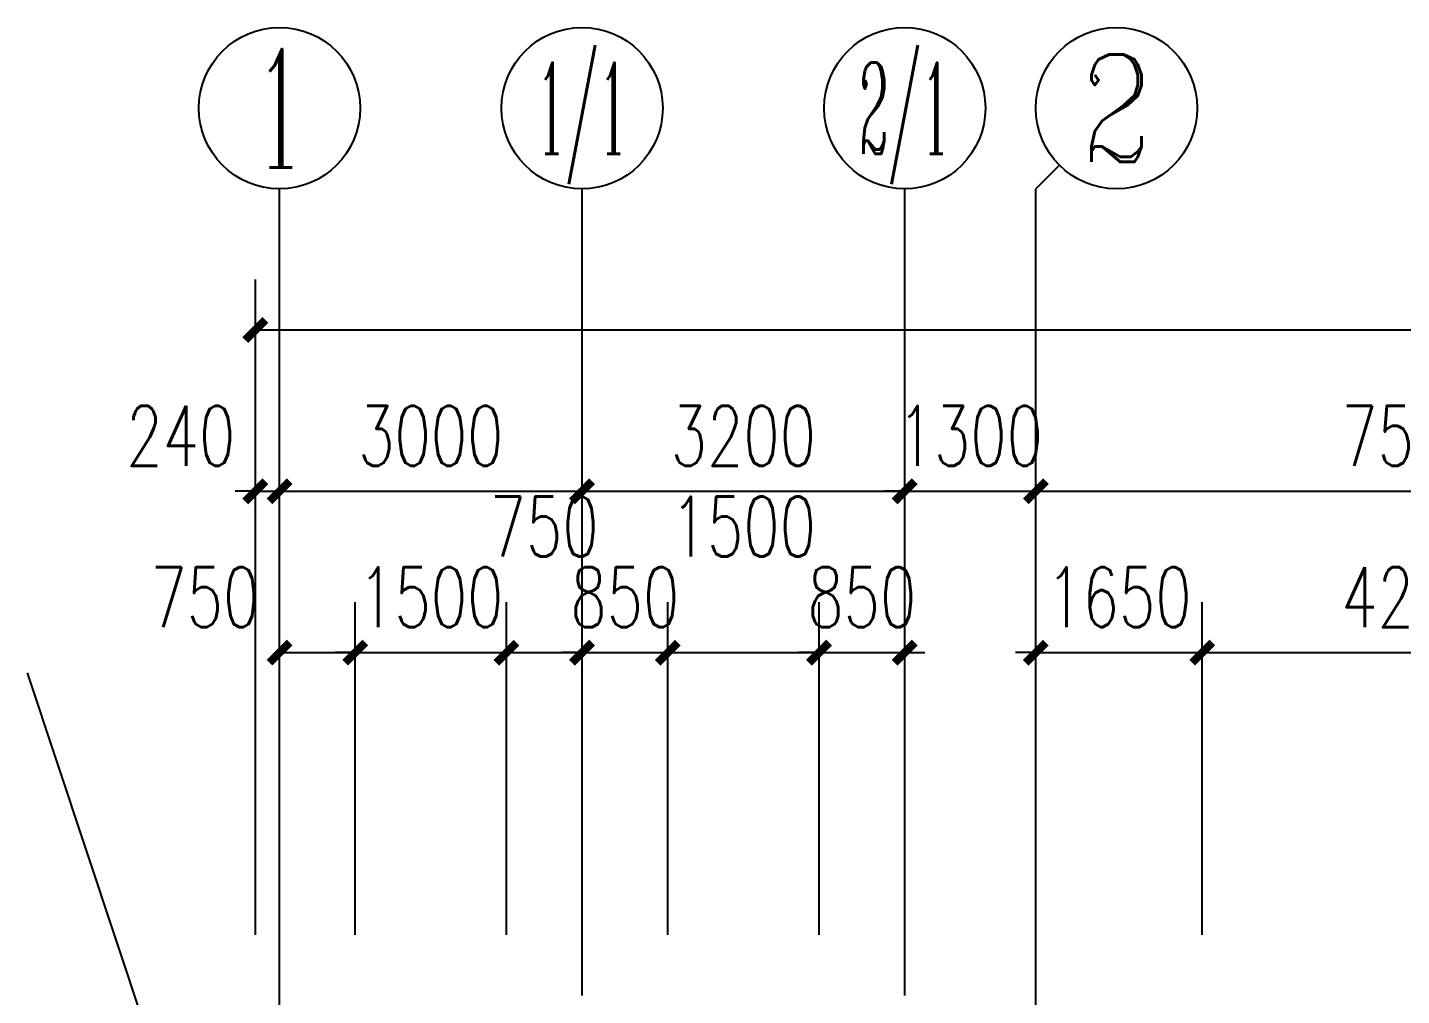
# Model space of a CAD drawing. Extents: x 14095202 to 14511487, y -1430609 to -90420.
# Drawn here: x 14399587 to 14413214, y -205720 to -196120 of the extents above; entities that cross this region are included whole.
import ezdxf
from ezdxf.enums import TextEntityAlignment as Align

# ---------------------------------------------------------------- set-up
doc = ezdxf.new("R2010")
doc.units = 0
doc.header["$LTSCALE"] = 1000
doc.header["$MEASUREMENT"] = 0
doc.linetypes.add('DOTE', pattern=[2.42, 2, -0.2, 0.02, -0.2])
for name, color, linetype in [('AXIS', 3, 'Continuous'), ('AXIS_TEXT', 7, 'Continuous'), ('DIM_LEAD', 3, 'Continuous'), ('DOTE', 1, 'DOTE'), ('PUB_DIM', 3, 'Continuous')]:
    doc.layers.add(name, color=color, linetype=linetype)
doc.styles.add('_TCH_AXIS', font='COMPLEX', dxfattribs={"bigfont": 'GBCBIG'})
doc.styles.add('_TCH_DIM_T3', font='SIMPLEX', dxfattribs={"width": 0.705882, "bigfont": 'GBCBIG'})
doc.styles.add('COMPLEX', font='COMPLEX')
doc.dimstyles.new('_TCH_ARCH&&200', dxfattribs={"dimtxt": 595, "dimasz": 200, "dimexe": 500, "dimexo": 600, "dimgap": 252.5, "dimtad": 1, "dimdec": 0, "dimzin": 0, "dimdsep": 46, "dimtxsty": '_TCH_DIM_T3', "dimblk": 'ARCHTICK', "dimcen": 0.09, "dimclrt": 7, "dimazin": 2, "dimtfac": 1, "dimtdec": 0, "dimtix": 1, "dimtmove": 2, "dimatfit": 3, "dimfxl": 0, "dimtolj": 1, "dimtzin": 0, "dimarcsym": 0})

# ---------------------------------------------------------------- blocks, each defined once
blk = doc.blocks.new('_AXISO')
blk.add_circle((0, 0), 0.5)
at = {"layer": 'AXIS_TEXT', "style": 'COMPLEX', "width": 1.041667}
blk.add_attdef('A', text='', height=0.56, dxfattribs=at).set_placement((-0.25, -0.28), (0.25, -0.28), align=Align.FIT)
blk = doc.blocks.new('_ArchTick')
at = {"color": 0, "linetype": 'ByBlock', "const_width": 0.4}
blk.add_lwpolyline([(-0.5, -0.5), (0.5, 0.5)], dxfattribs=at)
blk = doc.blocks.new('*D98')
at = {"layer": 'AXIS', "color": 0, "lineweight": -2}
for p, q in [((14401847, -205120), (14401847, -198620)), ((14492327, -205120), (14492327, -198620)), ((14401847, -199120), (14492327, -199120))]:
    blk.add_line(p, q, dxfattribs=at)
at = {"layer": 'Defpoints', "color": 0}
for p in [(14492327, -199120), (14401847, -205720), (14492327, -205720)]:
    blk.add_point(p, dxfattribs=at)
at = {"layer": 'AXIS', "color": 0, "lineweight": -2, "xscale": 200, "yscale": 200, "zscale": 200, "rotation": 180}
blk.add_blockref('_ArchTick', (14401847, -199120), dxfattribs=at)
at = {"layer": 'AXIS', "color": 0, "lineweight": -2, "xscale": 200, "yscale": 200, "zscale": 200}
blk.add_blockref('_ArchTick', (14492327, -199120), dxfattribs=at)
at = {"layer": 'AXIS', "color": 7, "insert": (14447087, -198570), "char_height": 595, "attachment_point": 5, "style": '_TCH_DIM_T3'}
blk.add_mtext('\\A1;90480', dxfattribs=at)
blk = doc.blocks.new('*D99')
at = {"layer": 'AXIS', "color": 0, "lineweight": -2}
for p, q in [((14401847, -205120), (14401847, -200220)), ((14402087, -205120), (14402087, -200220)), ((14401847, -200720), (14401647, -200720)), ((14401847, -200720), (14402087, -200720)), ((14402087, -200720), (14402287, -200720))]:
    blk.add_line(p, q, dxfattribs=at)
at = {"layer": 'Defpoints', "color": 0}
for p in [(14402087, -200720), (14401847, -205720), (14402087, -205720)]:
    blk.add_point(p, dxfattribs=at)
at = {"layer": 'AXIS', "color": 0, "lineweight": -2, "xscale": 200, "yscale": 200, "zscale": 200}
blk.add_blockref('_ArchTick', (14401847, -200720), dxfattribs=at)
at = {"layer": 'AXIS', "color": 0, "lineweight": -2, "xscale": 200, "yscale": 200, "zscale": 200, "rotation": 180}
blk.add_blockref('_ArchTick', (14402087, -200720), dxfattribs=at)
at = {"layer": 'AXIS', "color": 7, "insert": (14401107, -200170), "char_height": 595, "attachment_point": 5, "style": '_TCH_DIM_T3'}
blk.add_mtext('\\A1;240', dxfattribs=at)
blk = doc.blocks.new('*D100')
at = {"layer": 'AXIS', "color": 0, "lineweight": -2}
for p, q in [((14402087, -205120), (14402087, -200220)), ((14405087, -205120), (14405087, -200220)), ((14402087, -200720), (14405087, -200720))]:
    blk.add_line(p, q, dxfattribs=at)
at = {"layer": 'Defpoints', "color": 0}
for p in [(14405087, -200720), (14402087, -205720), (14405087, -205720)]:
    blk.add_point(p, dxfattribs=at)
at = {"layer": 'AXIS', "color": 0, "lineweight": -2, "xscale": 200, "yscale": 200, "zscale": 200, "rotation": 180}
blk.add_blockref('_ArchTick', (14402087, -200720), dxfattribs=at)
at = {"layer": 'AXIS', "color": 0, "lineweight": -2, "xscale": 200, "yscale": 200, "zscale": 200}
blk.add_blockref('_ArchTick', (14405087, -200720), dxfattribs=at)
at = {"layer": 'AXIS', "color": 7, "insert": (14403587, -200170), "char_height": 595, "attachment_point": 5, "style": '_TCH_DIM_T3'}
blk.add_mtext('\\A1;3000', dxfattribs=at)
blk = doc.blocks.new('*D101')
at = {"layer": 'AXIS', "color": 0, "lineweight": -2}
for p, q in [((14405087, -205120), (14405087, -200220)), ((14408287, -205120), (14408287, -200220)), ((14405087, -200720), (14408287, -200720))]:
    blk.add_line(p, q, dxfattribs=at)
at = {"layer": 'Defpoints', "color": 0}
for p in [(14408287, -200720), (14405087, -205720), (14408287, -205720)]:
    blk.add_point(p, dxfattribs=at)
at = {"layer": 'AXIS', "color": 0, "lineweight": -2, "xscale": 200, "yscale": 200, "zscale": 200, "rotation": 180}
blk.add_blockref('_ArchTick', (14405087, -200720), dxfattribs=at)
at = {"layer": 'AXIS', "color": 0, "lineweight": -2, "xscale": 200, "yscale": 200, "zscale": 200}
blk.add_blockref('_ArchTick', (14408287, -200720), dxfattribs=at)
at = {"layer": 'AXIS', "color": 7, "insert": (14406687, -200170), "char_height": 595, "attachment_point": 5, "style": '_TCH_DIM_T3'}
blk.add_mtext('\\A1;3200', dxfattribs=at)
blk = doc.blocks.new('*D102')
at = {"layer": 'AXIS', "color": 0, "lineweight": -2}
for p, q in [((14408287, -205120), (14408287, -200220)), ((14409587, -205120), (14409587, -200220)), ((14408287, -200720), (14408087, -200720)), ((14408287, -200720), (14409587, -200720)), ((14409587, -200720), (14409787, -200720))]:
    blk.add_line(p, q, dxfattribs=at)
at = {"layer": 'Defpoints', "color": 0}
for p in [(14409587, -200720), (14408287, -205720), (14409587, -205720)]:
    blk.add_point(p, dxfattribs=at)
at = {"layer": 'AXIS', "color": 0, "lineweight": -2, "xscale": 200, "yscale": 200, "zscale": 200}
blk.add_blockref('_ArchTick', (14408287, -200720), dxfattribs=at)
at = {"layer": 'AXIS', "color": 0, "lineweight": -2, "xscale": 200, "yscale": 200, "zscale": 200, "rotation": 180}
blk.add_blockref('_ArchTick', (14409587, -200720), dxfattribs=at)
at = {"layer": 'AXIS', "color": 7, "insert": (14408937, -200170), "char_height": 595, "attachment_point": 5, "style": '_TCH_DIM_T3'}
blk.add_mtext('\\A1;1300', dxfattribs=at)
blk = doc.blocks.new('*D103')
at = {"layer": 'AXIS', "color": 0, "lineweight": -2}
for p, q in [((14409587, -205120), (14409587, -200220)), ((14417087, -205120), (14417087, -200220)), ((14409587, -200720), (14417087, -200720))]:
    blk.add_line(p, q, dxfattribs=at)
at = {"layer": 'Defpoints', "color": 0}
for p in [(14417087, -200720), (14409587, -205720), (14417087, -205720)]:
    blk.add_point(p, dxfattribs=at)
at = {"layer": 'AXIS', "color": 0, "lineweight": -2, "xscale": 200, "yscale": 200, "zscale": 200, "rotation": 180}
blk.add_blockref('_ArchTick', (14409587, -200720), dxfattribs=at)
at = {"layer": 'AXIS', "color": 0, "lineweight": -2, "xscale": 200, "yscale": 200, "zscale": 200}
blk.add_blockref('_ArchTick', (14417087, -200720), dxfattribs=at)
at = {"layer": 'AXIS', "color": 7, "insert": (14413337, -200170), "char_height": 595, "attachment_point": 5, "style": '_TCH_DIM_T3'}
blk.add_mtext('\\A1;7500', dxfattribs=at)
blk = doc.blocks.new('*D383')
at = {"layer": 'Defpoints', "color": 0}
for p in [(14402837, -202320), (14402087, -205720), (14402837, -205720)]:
    blk.add_point(p, dxfattribs=at)
at = {"layer": 'PUB_DIM', "color": 0, "lineweight": -2}
for p, q in [((14402087, -205120), (14402087, -201820)), ((14402837, -205120), (14402837, -201820)), ((14402087, -202320), (14402837, -202320))]:
    blk.add_line(p, q, dxfattribs=at)
at = {"layer": 'PUB_DIM', "color": 0, "lineweight": -2, "xscale": 200, "yscale": 200, "zscale": 200, "rotation": 180}
blk.add_blockref('_ArchTick', (14402087, -202320), dxfattribs=at)
at = {"layer": 'PUB_DIM', "color": 0, "lineweight": -2, "xscale": 200, "yscale": 200, "zscale": 200}
blk.add_blockref('_ArchTick', (14402837, -202320), dxfattribs=at)
at = {"layer": 'PUB_DIM', "color": 7, "insert": (14401347, -201770), "char_height": 595, "attachment_point": 5, "style": '_TCH_DIM_T3'}
blk.add_mtext('\\A1;750', dxfattribs=at)
blk = doc.blocks.new('*D384')
at = {"layer": 'Defpoints', "color": 0}
for p in [(14404337, -202320), (14402837, -205720), (14404337, -205720)]:
    blk.add_point(p, dxfattribs=at)
at = {"layer": 'PUB_DIM', "color": 0, "lineweight": -2}
for p, q in [((14402837, -205120), (14402837, -201820)), ((14404337, -205120), (14404337, -201820)), ((14402837, -202320), (14402637, -202320)), ((14402837, -202320), (14404337, -202320)), ((14404337, -202320), (14404537, -202320))]:
    blk.add_line(p, q, dxfattribs=at)
at = {"layer": 'PUB_DIM', "color": 0, "lineweight": -2, "xscale": 200, "yscale": 200, "zscale": 200}
blk.add_blockref('_ArchTick', (14402837, -202320), dxfattribs=at)
at = {"layer": 'PUB_DIM', "color": 0, "lineweight": -2, "xscale": 200, "yscale": 200, "zscale": 200, "rotation": 180}
blk.add_blockref('_ArchTick', (14404337, -202320), dxfattribs=at)
at = {"layer": 'PUB_DIM', "color": 7, "insert": (14403587, -201770), "char_height": 595, "attachment_point": 5, "style": '_TCH_DIM_T3'}
blk.add_mtext('\\A1;1500', dxfattribs=at)
blk = doc.blocks.new('*D385')
at = {"layer": 'Defpoints', "color": 0}
for p in [(14405087, -202320), (14404337, -205720), (14405087, -205720)]:
    blk.add_point(p, dxfattribs=at)
at = {"layer": 'PUB_DIM', "color": 0, "lineweight": -2}
for p, q in [((14404337, -205120), (14404337, -201820)), ((14405087, -205120), (14405087, -201820)), ((14404337, -202320), (14405087, -202320))]:
    blk.add_line(p, q, dxfattribs=at)
at = {"layer": 'PUB_DIM', "color": 0, "lineweight": -2, "xscale": 200, "yscale": 200, "zscale": 200, "rotation": 180}
blk.add_blockref('_ArchTick', (14404337, -202320), dxfattribs=at)
at = {"layer": 'PUB_DIM', "color": 0, "lineweight": -2, "xscale": 200, "yscale": 200, "zscale": 200}
blk.add_blockref('_ArchTick', (14405087, -202320), dxfattribs=at)
at = {"layer": 'PUB_DIM', "color": 7, "insert": (14404712, -201070), "char_height": 595, "attachment_point": 5, "style": '_TCH_DIM_T3'}
blk.add_mtext('\\A1;750', dxfattribs=at)
blk = doc.blocks.new('*D386')
at = {"layer": 'Defpoints', "color": 0}
for p in [(14405937, -202320), (14405087, -205720), (14405937, -205720)]:
    blk.add_point(p, dxfattribs=at)
at = {"layer": 'PUB_DIM', "color": 0, "lineweight": -2}
for p, q in [((14405087, -205120), (14405087, -201820)), ((14405937, -205120), (14405937, -201820)), ((14405087, -202320), (14404887, -202320)), ((14405087, -202320), (14405937, -202320)), ((14405937, -202320), (14406137, -202320))]:
    blk.add_line(p, q, dxfattribs=at)
at = {"layer": 'PUB_DIM', "color": 0, "lineweight": -2, "xscale": 200, "yscale": 200, "zscale": 200}
blk.add_blockref('_ArchTick', (14405087, -202320), dxfattribs=at)
at = {"layer": 'PUB_DIM', "color": 0, "lineweight": -2, "xscale": 200, "yscale": 200, "zscale": 200, "rotation": 180}
blk.add_blockref('_ArchTick', (14405937, -202320), dxfattribs=at)
at = {"layer": 'PUB_DIM', "color": 7, "insert": (14405512, -201770), "char_height": 595, "attachment_point": 5, "style": '_TCH_DIM_T3'}
blk.add_mtext('\\A1;850', dxfattribs=at)
blk = doc.blocks.new('*D387')
at = {"layer": 'Defpoints', "color": 0}
for p in [(14407437, -202320), (14405937, -205720), (14407437, -205720)]:
    blk.add_point(p, dxfattribs=at)
at = {"layer": 'PUB_DIM', "color": 0, "lineweight": -2}
for p, q in [((14405937, -205120), (14405937, -201820)), ((14407437, -205120), (14407437, -201820)), ((14405937, -202320), (14407437, -202320))]:
    blk.add_line(p, q, dxfattribs=at)
at = {"layer": 'PUB_DIM', "color": 0, "lineweight": -2, "xscale": 200, "yscale": 200, "zscale": 200, "rotation": 180}
blk.add_blockref('_ArchTick', (14405937, -202320), dxfattribs=at)
at = {"layer": 'PUB_DIM', "color": 0, "lineweight": -2, "xscale": 200, "yscale": 200, "zscale": 200}
blk.add_blockref('_ArchTick', (14407437, -202320), dxfattribs=at)
at = {"layer": 'PUB_DIM', "color": 7, "insert": (14406687, -201070), "char_height": 595, "attachment_point": 5, "style": '_TCH_DIM_T3'}
blk.add_mtext('\\A1;1500', dxfattribs=at)
blk = doc.blocks.new('*D388')
at = {"layer": 'Defpoints', "color": 0}
for p in [(14408287, -202320), (14407437, -205720), (14408287, -205720)]:
    blk.add_point(p, dxfattribs=at)
at = {"layer": 'PUB_DIM', "color": 0, "lineweight": -2}
for p, q in [((14407437, -205120), (14407437, -201820)), ((14408287, -205120), (14408287, -201820)), ((14407437, -202320), (14407237, -202320)), ((14407437, -202320), (14408287, -202320)), ((14408287, -202320), (14408487, -202320))]:
    blk.add_line(p, q, dxfattribs=at)
at = {"layer": 'PUB_DIM', "color": 0, "lineweight": -2, "xscale": 200, "yscale": 200, "zscale": 200}
blk.add_blockref('_ArchTick', (14407437, -202320), dxfattribs=at)
at = {"layer": 'PUB_DIM', "color": 0, "lineweight": -2, "xscale": 200, "yscale": 200, "zscale": 200, "rotation": 180}
blk.add_blockref('_ArchTick', (14408287, -202320), dxfattribs=at)
at = {"layer": 'PUB_DIM', "color": 7, "insert": (14407862, -201770), "char_height": 595, "attachment_point": 5, "style": '_TCH_DIM_T3'}
blk.add_mtext('\\A1;850', dxfattribs=at)
blk = doc.blocks.new('*D824')
at = {"layer": 'Defpoints', "color": 0}
for p in [(14411237, -202320), (14409587, -205720), (14411237, -205720)]:
    blk.add_point(p, dxfattribs=at)
at = {"layer": 'PUB_DIM', "color": 0, "lineweight": -2}
for p, q in [((14409587, -205120), (14409587, -201820)), ((14411237, -205120), (14411237, -201820)), ((14409587, -202320), (14409387, -202320)), ((14409587, -202320), (14411237, -202320)), ((14411237, -202320), (14411437, -202320))]:
    blk.add_line(p, q, dxfattribs=at)
at = {"layer": 'PUB_DIM', "color": 0, "lineweight": -2, "xscale": 200, "yscale": 200, "zscale": 200}
blk.add_blockref('_ArchTick', (14409587, -202320), dxfattribs=at)
at = {"layer": 'PUB_DIM', "color": 0, "lineweight": -2, "xscale": 200, "yscale": 200, "zscale": 200, "rotation": 180}
blk.add_blockref('_ArchTick', (14411237, -202320), dxfattribs=at)
at = {"layer": 'PUB_DIM', "color": 7, "insert": (14410412, -201770), "char_height": 595, "attachment_point": 5, "style": '_TCH_DIM_T3'}
blk.add_mtext('\\A1;1650', dxfattribs=at)
blk = doc.blocks.new('*D825')
at = {"layer": 'Defpoints', "color": 0}
for p in [(14415437, -202320), (14411237, -205720), (14415437, -205720)]:
    blk.add_point(p, dxfattribs=at)
at = {"layer": 'PUB_DIM', "color": 0, "lineweight": -2}
for p, q in [((14411237, -205120), (14411237, -201820)), ((14415437, -205120), (14415437, -201820)), ((14411237, -202320), (14415437, -202320))]:
    blk.add_line(p, q, dxfattribs=at)
at = {"layer": 'PUB_DIM', "color": 0, "lineweight": -2, "xscale": 200, "yscale": 200, "zscale": 200, "rotation": 180}
blk.add_blockref('_ArchTick', (14411237, -202320), dxfattribs=at)
at = {"layer": 'PUB_DIM', "color": 0, "lineweight": -2, "xscale": 200, "yscale": 200, "zscale": 200}
blk.add_blockref('_ArchTick', (14415437, -202320), dxfattribs=at)
at = {"layer": 'PUB_DIM', "color": 7, "insert": (14413337, -201770), "char_height": 595, "attachment_point": 5, "style": '_TCH_DIM_T3'}
blk.add_mtext('\\A1;4200', dxfattribs=at)

msp = doc.modelspace()

# ---------------------------------------------------------------- linework, layer by layer
at = {"layer": 'AXIS'}
for p, q in [((14409821.2, -197486), (14409586.9, -197720.3)), ((14402086.9, -205720.3), (14402086.9, -197720.3)), ((14405086.9, -205720.3), (14405086.9, -197720.3)), ((14408286.9, -205720.3), (14408286.9, -197720.3)), ((14409586.9, -205720.3), (14409586.9, -197720.3))]:
    msp.add_line(p, q, dxfattribs=at)
at = {"layer": 'DIM_LEAD'}
msp.add_line((14401479.7, -208217.2), (14399586.9, -202520.3), dxfattribs=at)
at = {"layer": 'DOTE'}
for p, q in [((14402086.9, -337720.3), (14402086.9, -205720.3)), ((14409586.9, -337720.3), (14409586.9, -205720.3))]:
    msp.add_line(p, q, dxfattribs=at)

# ---------------------------------------------------------------- block references
at = {"layer": 'AXIS'}
ref = msp.add_blockref('_AXISO', (14402086.9, -196920.3), dxfattribs=dict(at, xscale=1600, yscale=1600, zscale=1600))
ref.add_attrib('A', '1', dxfattribs={"layer": 'AXIS_TEXT', "ltscale": 0.5, "height": 1176.5, "style": '_TCH_AXIS'}).set_placement((14401834.7, -197508.6), (14402339, -197508.6), align=Align.FIT)
ref = msp.add_blockref('_AXISO', (14405086.9, -196920.3), dxfattribs=dict(at, xscale=1600, yscale=1600, zscale=1600))
ref.add_attrib('A', '1/1', dxfattribs={"layer": 'AXIS_TEXT', "ltscale": 0.5, "height": 905.1, "style": '_TCH_AXIS', "width": 0.456522}).set_placement((14404634.3, -197372.9), (14405539.4, -197372.9), align=Align.FIT)
ref = msp.add_blockref('_AXISO', (14408286.9, -196920.3), dxfattribs=dict(at, xscale=1600, yscale=1600, zscale=1600))
ref.add_attrib('A', '2/1', dxfattribs={"layer": 'AXIS_TEXT', "ltscale": 0.5, "height": 905.1, "style": '_TCH_AXIS', "width": 0.411765}).set_placement((14407834.3, -197372.9), (14408739.4, -197372.9), align=Align.FIT)
ref = msp.add_blockref('_AXISO', (14410386.9, -196920.3), dxfattribs=dict(at, xscale=1600, yscale=1600, zscale=1600))
ref.add_attrib('A', '2', dxfattribs={"layer": 'AXIS_TEXT', "ltscale": 0.5, "height": 1065, "style": '_TCH_AXIS'}).set_placement((14410031.8, -197452.9), (14410741.9, -197452.9), align=Align.FIT)

# ---------------------------------------------------------------- dimensions: what is measured, and where the dimension line sits
for p1, p2, distance, text, picture, middle in [((14401846.9, -205720.3), (14492326.9, -205720.3), 6600, '90480', '*D98', (14447086.9, -198570.3)), ((14402086.9, -205720.3), (14405086.9, -205720.3), 5000, '3000', '*D100', (14403586.9, -200170.3)), ((14405086.9, -205720.3), (14408286.9, -205720.3), 5000, '3200', '*D101', (14406686.9, -200170.3)), ((14408286.9, -205720.3), (14409586.9, -205720.3), 5000, '1300', '*D102', (14408936.9, -200170.3)), ((14409586.9, -205720.3), (14417086.9, -205720.3), 5000, '7500', '*D103', (14413336.9, -200170.3))]:
    dim = msp.add_aligned_dim(p1=p1, p2=p2, distance=distance, text=text, dimstyle='_TCH_ARCH&&200', dxfattribs=at)
    dim.commit()
    dim.dimension.update_dxf_attribs({"geometry": picture, "text_midpoint": middle})
dim = msp.add_linear_dim(base=(14402086.9, -200720.3), p1=(14401846.9, -205720.3), p2=(14402086.9, -205720.3), angle=0, text='240', dimstyle='_TCH_ARCH&&200', dxfattribs=at)
dim.commit()
dim.dimension.update_dxf_attribs({"geometry": '*D99', "text_midpoint": (14401106.9, -200170.3), "dimtype": 161})
at = {"layer": 'PUB_DIM'}
for base, p1, p2, text, picture, middle in [((14405086.9, -202320.3), (14404336.9, -205720.3), (14405086.9, -205720.3), '750', '*D385', (14404711.9, -201070.3)), ((14407436.9, -202320.3), (14405936.9, -205720.3), (14407436.9, -205720.3), '1500', '*D387', (14406686.9, -201070.3)), ((14402836.9, -202320.3), (14402086.9, -205720.3), (14402836.9, -205720.3), '750', '*D383', (14401346.9, -201770.3))]:
    dim = msp.add_linear_dim(base=base, p1=p1, p2=p2, angle=0, text=text, dimstyle='_TCH_ARCH&&200', dxfattribs=at)
    dim.commit()
    dim.dimension.update_dxf_attribs({"geometry": picture, "text_midpoint": middle, "dimtype": 161})
for p1, p2, text, picture, middle in [((14402836.9, -205720.3), (14404336.9, -205720.3), '1500', '*D384', (14403586.9, -201770.3)), ((14405086.9, -205720.3), (14405936.9, -205720.3), '850', '*D386', (14405511.9, -201770.3)), ((14407436.9, -205720.3), (14408286.9, -205720.3), '850', '*D388', (14407861.9, -201770.3)), ((14409586.9, -205720.3), (14411236.9, -205720.3), '1650', '*D824', (14410411.9, -201770.3)), ((14411236.9, -205720.3), (14415436.9, -205720.3), '4200', '*D825', (14413336.9, -201770.3))]:
    dim = msp.add_aligned_dim(p1=p1, p2=p2, distance=3400, text=text, dimstyle='_TCH_ARCH&&200', dxfattribs=at)
    dim.commit()
    dim.dimension.update_dxf_attribs({"geometry": picture, "text_midpoint": middle})

doc.saveas('drawing.dxf')
